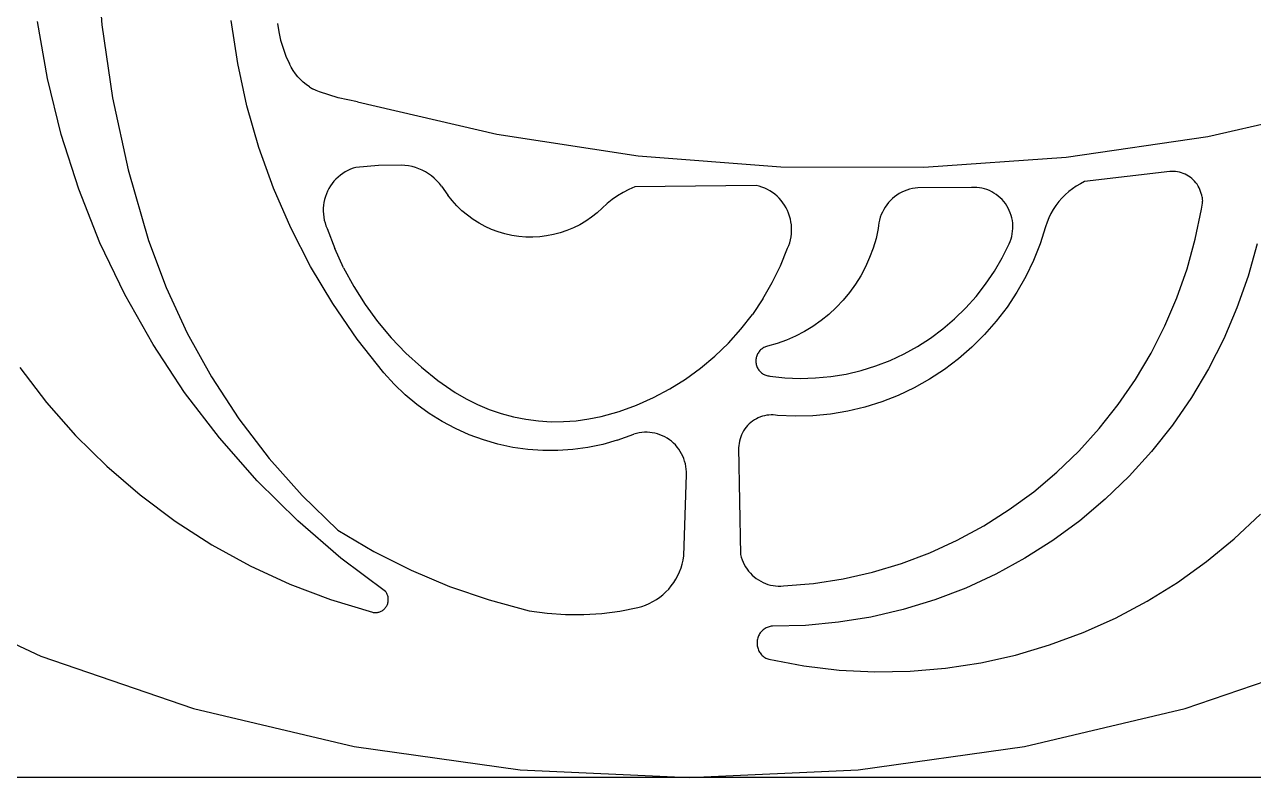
# Model space of a CAD drawing. Extents: x 396092 to 455492, y 17293 to 132793.
# Drawn here: x 410818.4 to 410911.3, y 60901 to 60957.9 of the extents above; entities that cross this region are included whole.
import ezdxf

# ---------------------------------------------------------------- set-up
doc = ezdxf.new("R2010")
doc.units = 0
doc.header["$LTSCALE"] = 1000
doc.header["$MEASUREMENT"] = 0
doc.layers.add('MU', color=34, linetype='Continuous')

msp = doc.modelspace()

# ---------------------------------------------------------------- linework, layer by layer
at = {"layer": 'MU', "color": 37}
for p, q in [((410823.78, 60963.466), (410824.202, 60957.896)), ((410820.095, 60953.833), (410819.345, 60958.13)), ((410824.202, 60957.896), (410825.007, 60952.371)), ((410834.48, 60954.964), (410833.987, 60958.211)), ((410837.49, 60957.985), (410837.588, 60957.353)), ((410837.588, 60957.353), (410837.727, 60956.728)), ((410837.727, 60956.728), (410837.908, 60956.115)), ((410837.908, 60956.115), (410838.13, 60955.517)), ((410838.13, 60955.517), (410838.391, 60954.935)), ((410835.181, 60951.758), (410834.48, 60954.964)), ((410838.524, 60954.674), (410838.391, 60954.935)), ((410838.674, 60954.424), (410838.524, 60954.674)), ((410838.841, 60954.185), (410838.674, 60954.424)), ((410839.024, 60953.959), (410838.841, 60954.185)), ((410821.135, 60949.599), (410820.095, 60953.833)), ((410839.222, 60953.746), (410839.024, 60953.959)), ((410839.435, 60953.549), (410839.222, 60953.746)), ((410839.66, 60953.367), (410839.435, 60953.549)), ((410839.898, 60953.202), (410839.66, 60953.367)), ((410839.898, 60953.202), (410840.147, 60953.055)), ((410825.007, 60952.371), (410826.189, 60946.917)), ((410840.405, 60952.926), (410840.147, 60953.055)), ((410840.671, 60952.815), (410840.405, 60952.926)), ((410842.087, 60952.367), (410840.671, 60952.815)), ((410843.539, 60952.062), (410842.087, 60952.367)), ((410836.086, 60948.606), (410835.181, 60951.758)), ((410843.539, 60952.062), (410854.081, 60949.627)), ((410907.832, 60949.452), (410918.389, 60951.818)), ((410822.461, 60945.449), (410821.135, 60949.599)), ((410854.081, 60949.627), (410864.768, 60947.985)), ((410897.135, 60947.879), (410907.832, 60949.452)), ((410837.192, 60945.522), (410836.086, 60948.606)), ((410864.768, 60947.985), (410875.545, 60947.144)), ((410886.353, 60947.109), (410897.135, 60947.879)), ((410826.189, 60946.917), (410827.744, 60941.561)), ((410842.422, 60946.646), (410842.242, 60946.516)), ((410842.609, 60946.763), (410842.422, 60946.646)), ((410842.804, 60946.868), (410842.609, 60946.763)), ((410843.006, 60946.958), (410842.804, 60946.868)), ((410843.213, 60947.035), (410843.006, 60946.958)), ((410843.424, 60947.097), (410843.213, 60947.035)), ((410845.139, 60947.238), (410843.424, 60947.097)), ((410846.859, 60947.263), (410845.139, 60947.238)), ((410847.13, 60947.248), (410846.859, 60947.263)), ((410847.4, 60947.213), (410847.13, 60947.248)), ((410847.666, 60947.16), (410847.4, 60947.213)), ((410847.929, 60947.088), (410847.666, 60947.16)), ((410848.186, 60946.998), (410847.929, 60947.088)), ((410848.436, 60946.889), (410848.186, 60946.998)), ((410848.678, 60946.763), (410848.436, 60946.889)), ((410848.911, 60946.62), (410848.678, 60946.763)), ((410849.134, 60946.461), (410848.911, 60946.62)), ((410875.545, 60947.144), (410886.353, 60947.109)), ((410904.963, 60946.785), (410898.522, 60946.023)), ((410905.111, 60946.795), (410904.963, 60946.785)), ((410905.26, 60946.796), (410905.111, 60946.795)), ((410905.408, 60946.786), (410905.26, 60946.796)), ((410905.556, 60946.766), (410905.408, 60946.786)), ((410905.701, 60946.737), (410905.556, 60946.766)), ((410905.845, 60946.697), (410905.701, 60946.737)), ((410905.986, 60946.648), (410905.845, 60946.697)), ((410906.123, 60946.59), (410905.986, 60946.648)), ((410841.493, 60945.7), (410841.378, 60945.508)), ((410841.621, 60945.883), (410841.493, 60945.7)), ((410841.76, 60946.057), (410841.621, 60945.883)), ((410841.911, 60946.221), (410841.76, 60946.057)), ((410842.071, 60946.374), (410841.911, 60946.221)), ((410842.242, 60946.516), (410842.071, 60946.374)), ((410849.345, 60946.287), (410849.134, 60946.461)), ((410849.544, 60946.098), (410849.345, 60946.287)), ((410849.73, 60945.896), (410849.544, 60946.098)), ((410849.901, 60945.68), (410849.73, 60945.896)), ((410873.693, 60945.726), (410864.52, 60945.626)), ((410873.909, 60945.674), (410873.693, 60945.726)), ((410897.896, 60945.689), (410897.601, 60945.491)), ((410898.203, 60945.867), (410897.896, 60945.689)), ((410898.522, 60946.023), (410898.203, 60945.867)), ((410906.256, 60946.522), (410906.123, 60946.59)), ((410906.384, 60946.445), (410906.256, 60946.522)), ((410906.507, 60946.36), (410906.384, 60946.445)), ((410906.624, 60946.267), (410906.507, 60946.36)), ((410906.735, 60946.166), (410906.624, 60946.267)), ((410906.84, 60946.058), (410906.735, 60946.166)), ((410906.936, 60945.943), (410906.84, 60946.058)), ((410907.026, 60945.821), (410906.936, 60945.943)), ((410907.107, 60945.694), (410907.026, 60945.821)), ((410907.179, 60945.562), (410907.107, 60945.694)), ((410824.065, 60941.404), (410822.461, 60945.449)), ((410838.494, 60942.518), (410837.192, 60945.522)), ((410841.111, 60944.893), (410841.05, 60944.677)), ((410841.187, 60945.104), (410841.111, 60944.893)), ((410841.276, 60945.31), (410841.187, 60945.104)), ((410841.378, 60945.508), (410841.276, 60945.31)), ((410849.901, 60945.68), (410850.362, 60945.011)), ((410850.695, 60944.59), (410850.362, 60945.011)), ((410863.209, 60944.953), (410862.804, 60944.672)), ((410863.631, 60945.206), (410863.209, 60944.953)), ((410864.069, 60945.431), (410863.631, 60945.206)), ((410864.52, 60945.626), (410864.069, 60945.431)), ((410874.122, 60945.608), (410873.909, 60945.674)), ((410874.329, 60945.527), (410874.122, 60945.608)), ((410874.531, 60945.432), (410874.329, 60945.527)), ((410874.726, 60945.324), (410874.531, 60945.432)), ((410874.914, 60945.203), (410874.726, 60945.324)), ((410875.093, 60945.069), (410874.914, 60945.203)), ((410875.263, 60944.923), (410875.093, 60945.069)), ((410875.423, 60944.766), (410875.263, 60944.923)), ((410875.573, 60944.598), (410875.423, 60944.766)), ((410884.158, 60944.885), (410883.994, 60944.748)), ((410884.33, 60945.01), (410884.158, 60944.885)), ((410884.51, 60945.123), (410884.33, 60945.01)), ((410884.697, 60945.224), (410884.51, 60945.123)), ((410884.89, 60945.311), (410884.697, 60945.224)), ((410885.088, 60945.386), (410884.89, 60945.311)), ((410885.291, 60945.446), (410885.088, 60945.386)), ((410885.497, 60945.493), (410885.291, 60945.446)), ((410885.706, 60945.525), (410885.497, 60945.493)), ((410885.917, 60945.544), (410885.706, 60945.525)), ((410889.977, 60945.585), (410885.917, 60945.544)), ((410890.174, 60945.591), (410889.977, 60945.585)), ((410890.37, 60945.583), (410890.174, 60945.591)), ((410890.565, 60945.562), (410890.37, 60945.583)), ((410890.758, 60945.527), (410890.565, 60945.562)), ((410890.949, 60945.48), (410890.758, 60945.527)), ((410891.136, 60945.42), (410890.949, 60945.48)), ((410891.319, 60945.347), (410891.136, 60945.42)), ((410891.496, 60945.261), (410891.319, 60945.347)), ((410891.668, 60945.164), (410891.496, 60945.261)), ((410891.833, 60945.056), (410891.668, 60945.164)), ((410891.99, 60944.936), (410891.833, 60945.056)), ((410892.139, 60944.806), (410891.99, 60944.936)), ((410892.28, 60944.666), (410892.139, 60944.806)), ((410896.802, 60944.783), (410896.569, 60944.512)), ((410897.053, 60945.037), (410896.802, 60944.783)), ((410897.32, 60945.273), (410897.053, 60945.037)), ((410897.601, 60945.491), (410897.32, 60945.273)), ((410907.243, 60945.425), (410907.179, 60945.562)), ((410907.298, 60945.284), (410907.243, 60945.425)), ((410907.344, 60945.139), (410907.298, 60945.284)), ((410907.38, 60944.992), (410907.344, 60945.139)), ((410907.406, 60944.843), (410907.38, 60944.992)), ((410907.406, 60944.843), (410907.423, 60944.692)), ((410840.953, 60944.011), (410840.95, 60943.787)), ((410840.971, 60944.235), (410840.953, 60944.011)), ((410841.003, 60944.457), (410840.971, 60944.235)), ((410841.05, 60944.677), (410841.003, 60944.457)), ((410851.055, 60944.193), (410850.695, 60944.59)), ((410851.44, 60943.822), (410851.055, 60944.193)), ((410861.657, 60943.672), (410862.418, 60944.364)), ((410862.804, 60944.672), (410862.418, 60944.364)), ((410875.711, 60944.421), (410875.573, 60944.598)), ((410875.838, 60944.234), (410875.711, 60944.421)), ((410875.952, 60944.04), (410875.838, 60944.234)), ((410876.053, 60943.838), (410875.952, 60944.04)), ((410876.141, 60943.629), (410876.053, 60943.838)), ((410883.329, 60943.916), (410883.231, 60943.725)), ((410883.44, 60944.1), (410883.329, 60943.916)), ((410883.562, 60944.276), (410883.44, 60944.1)), ((410883.696, 60944.443), (410883.562, 60944.276)), ((410883.84, 60944.601), (410883.696, 60944.443)), ((410883.994, 60944.748), (410883.84, 60944.601)), ((410892.411, 60944.517), (410892.28, 60944.666)), ((410892.532, 60944.359), (410892.411, 60944.517)), ((410892.642, 60944.193), (410892.532, 60944.359)), ((410892.741, 60944.02), (410892.642, 60944.193)), ((410892.829, 60943.841), (410892.741, 60944.02)), ((410892.905, 60943.656), (410892.829, 60943.841)), ((410896.156, 60943.927), (410895.979, 60943.615)), ((410896.353, 60944.227), (410896.156, 60943.927)), ((410896.569, 60944.512), (410896.353, 60944.227)), ((410906.888, 60941.666), (410907.359, 60943.939)), ((410907.359, 60943.939), (410907.391, 60944.087)), ((410907.391, 60944.087), (410907.414, 60944.237)), ((410907.414, 60944.237), (410907.427, 60944.389)), ((410907.423, 60944.692), (410907.43, 60944.54)), ((410907.427, 60944.389), (410907.43, 60944.54)), ((410840.95, 60943.787), (410840.962, 60943.562)), ((410840.962, 60943.562), (410840.989, 60943.339)), ((410840.989, 60943.339), (410841.03, 60943.118)), ((410841.03, 60943.118), (410841.086, 60942.901)), ((410841.086, 60942.901), (410841.155, 60942.688)), ((410851.849, 60943.479), (410851.44, 60943.822)), ((410852.28, 60943.164), (410851.849, 60943.479)), ((410852.73, 60942.879), (410852.28, 60943.164)), ((410860.799, 60943.038), (410860.341, 60942.767)), ((410861.238, 60943.34), (410860.799, 60943.038)), ((410861.657, 60943.672), (410861.238, 60943.34)), ((410876.214, 60943.416), (410876.141, 60943.629)), ((410876.274, 60943.197), (410876.214, 60943.416)), ((410876.319, 60942.975), (410876.274, 60943.197)), ((410876.35, 60942.75), (410876.319, 60942.975)), ((410882.968, 60942.908), (410882.936, 60942.695)), ((410883.013, 60943.119), (410882.968, 60942.908)), ((410883.073, 60943.326), (410883.013, 60943.119)), ((410883.145, 60943.528), (410883.073, 60943.326)), ((410883.231, 60943.725), (410883.145, 60943.528)), ((410892.968, 60943.467), (410892.905, 60943.656)), ((410893.02, 60943.274), (410892.968, 60943.467)), ((410893.058, 60943.077), (410893.02, 60943.274)), ((410893.083, 60942.878), (410893.058, 60943.077)), ((410895.689, 60942.958), (410895.576, 60942.617)), ((410895.823, 60943.292), (410895.689, 60942.958)), ((410895.979, 60943.615), (410895.823, 60943.292)), ((410839.986, 60939.608), (410838.494, 60942.518)), ((410841.155, 60942.688), (410841.239, 60942.48)), ((410841.239, 60942.48), (410841.817, 60940.975)), ((410853.198, 60942.627), (410852.73, 60942.879)), ((410853.682, 60942.407), (410853.198, 60942.627)), ((410854.179, 60942.22), (410853.682, 60942.407)), ((410854.688, 60942.069), (410854.179, 60942.22)), ((410855.205, 60941.952), (410854.688, 60942.069)), ((410858.361, 60942.015), (410857.841, 60941.914)), ((410858.874, 60942.151), (410858.361, 60942.015)), ((410859.376, 60942.323), (410858.874, 60942.151)), ((410859.866, 60942.528), (410859.376, 60942.323)), ((410860.341, 60942.767), (410859.866, 60942.528)), ((410876.325, 60941.846), (410876.353, 60942.071)), ((410876.366, 60942.524), (410876.35, 60942.75)), ((410876.353, 60942.071), (410876.367, 60942.297)), ((410876.367, 60942.297), (410876.366, 60942.524)), ((410882.919, 60942.48), (410882.748, 60941.733)), ((410882.936, 60942.695), (410882.919, 60942.48)), ((410893.015, 60941.883), (410893.054, 60942.08)), ((410893.054, 60942.08), (410893.081, 60942.278)), ((410893.081, 60942.278), (410893.095, 60942.478)), ((410893.096, 60942.678), (410893.083, 60942.878)), ((410893.095, 60942.478), (410893.096, 60942.678)), ((410895.576, 60942.617), (410895.158, 60941.326)), ((410825.94, 60937.481), (410824.065, 60941.404)), ((410827.744, 60941.561), (410829.078, 60938.008)), ((410855.729, 60941.872), (410855.205, 60941.952)), ((410856.257, 60941.828), (410855.729, 60941.872)), ((410856.786, 60941.82), (410856.257, 60941.828)), ((410857.315, 60941.849), (410856.786, 60941.82)), ((410857.841, 60941.914), (410857.315, 60941.849)), ((410876.067, 60940.981), (410876.152, 60941.19)), ((410876.152, 60941.19), (410876.224, 60941.405)), ((410876.224, 60941.405), (410876.282, 60941.624)), ((410876.282, 60941.624), (410876.325, 60941.846)), ((410882.748, 60941.733), (410882.529, 60940.999)), ((410892.293, 60940.261), (410892.82, 60941.317)), ((410892.82, 60941.317), (410892.897, 60941.501)), ((410892.897, 60941.501), (410892.962, 60941.69)), ((410892.962, 60941.69), (410893.015, 60941.883)), ((410895.158, 60941.326), (410894.655, 60940.067)), ((410906.269, 60939.43), (410906.888, 60941.666)), ((410911.575, 60941.323), (410910.887, 60938.871)), ((410842.491, 60939.512), (410841.817, 60940.975)), ((410875.53, 60939.662), (410876.067, 60940.981)), ((410882.262, 60940.282), (410881.949, 60939.585)), ((410882.529, 60940.999), (410882.262, 60940.282)), ((410891.699, 60939.244), (410892.293, 60940.261)), ((410841.662, 60936.804), (410839.986, 60939.608)), ((410842.491, 60939.512), (410843.259, 60938.099)), ((410874.905, 60938.385), (410875.53, 60939.662)), ((410881.949, 60939.585), (410881.591, 60938.91)), ((410891.038, 60938.27), (410891.699, 60939.244)), ((410894.655, 60940.067), (410894.069, 60938.846)), ((410905.504, 60937.241), (410906.269, 60939.43)), ((410874.194, 60937.155), (410874.905, 60938.385)), ((410881.19, 60938.262), (410880.747, 60937.642)), ((410881.591, 60938.91), (410881.19, 60938.262)), ((410890.316, 60937.343), (410891.038, 60938.27)), ((410894.069, 60938.846), (410893.403, 60937.668)), ((410910.887, 60938.871), (410910.042, 60936.471)), ((410828.077, 60933.701), (410825.94, 60937.481)), ((410829.078, 60938.008), (410830.665, 60934.566)), ((410843.259, 60938.099), (410844.118, 60936.741)), ((410880.747, 60937.642), (410880.264, 60937.055)), ((410889.534, 60936.467), (410890.316, 60937.343)), ((410893.403, 60937.668), (410892.66, 60936.54)), ((410843.515, 60934.119), (410841.662, 60936.804)), ((410844.118, 60936.741), (410845.063, 60935.444)), ((410874.194, 60937.155), (410873.401, 60935.979)), ((410879.744, 60936.501), (410879.189, 60935.984)), ((410880.264, 60937.055), (410879.744, 60936.501)), ((410888.696, 60935.648), (410889.534, 60936.467)), ((410892.66, 60936.54), (410891.843, 60935.465)), ((410904.596, 60935.11), (410905.504, 60937.241)), ((410910.042, 60936.471), (410909.041, 60934.135)), ((410872.529, 60934.862), (410873.401, 60935.979)), ((410878.601, 60935.507), (410877.983, 60935.07)), ((410879.189, 60935.984), (410878.601, 60935.507)), ((410887.806, 60934.887), (410888.696, 60935.648)), ((410891.843, 60935.465), (410890.957, 60934.451)), ((410830.665, 60934.566), (410832.497, 60931.253)), ((410845.063, 60935.444), (410846.09, 60934.214)), ((410871.583, 60933.811), (410872.529, 60934.862)), ((410877.339, 60934.677), (410876.669, 60934.329)), ((410877.983, 60935.07), (410877.339, 60934.677)), ((410886.869, 60934.189), (410887.806, 60934.887)), ((410903.55, 60933.046), (410904.596, 60935.11)), ((410830.466, 60930.081), (410828.077, 60933.701)), ((410845.536, 60931.563), (410843.515, 60934.119)), ((410846.09, 60934.214), (410847.195, 60933.056)), ((410870.568, 60932.829), (410871.583, 60933.811)), ((410875.27, 60933.773), (410874.546, 60933.568)), ((410875.979, 60934.027), (410875.27, 60933.773)), ((410876.669, 60934.329), (410875.979, 60934.027)), ((410885.887, 60933.557), (410886.869, 60934.189)), ((410890.957, 60934.451), (410890.005, 60933.5)), ((410909.041, 60934.135), (410907.89, 60931.871)), ((410847.195, 60933.056), (410848.373, 60931.977)), ((410869.488, 60931.921), (410870.568, 60932.829)), ((410873.693, 60932.709), (410873.679, 60932.634)), ((410873.712, 60932.782), (410873.693, 60932.709)), ((410873.736, 60932.854), (410873.712, 60932.782)), ((410873.764, 60932.925), (410873.736, 60932.854)), ((410873.797, 60932.993), (410873.764, 60932.925)), ((410873.834, 60933.058), (410873.797, 60932.993)), ((410873.876, 60933.122), (410873.834, 60933.058)), ((410873.921, 60933.182), (410873.876, 60933.122)), ((410873.971, 60933.238), (410873.921, 60933.182)), ((410874.024, 60933.292), (410873.971, 60933.238)), ((410874.08, 60933.341), (410874.024, 60933.292)), ((410874.14, 60933.387), (410874.08, 60933.341)), ((410874.202, 60933.429), (410874.14, 60933.387)), ((410874.267, 60933.466), (410874.202, 60933.429)), ((410874.334, 60933.499), (410874.267, 60933.466)), ((410874.403, 60933.527), (410874.334, 60933.499)), ((410874.474, 60933.55), (410874.403, 60933.527)), ((410874.546, 60933.568), (410874.474, 60933.55)), ((410883.812, 60932.501), (410884.867, 60932.993)), ((410884.867, 60932.993), (410885.887, 60933.557)), ((410890.005, 60933.5), (410888.992, 60932.617)), ((410902.371, 60931.059), (410903.55, 60933.046)), ((410818, 60931.973), (410820.023, 60929.325)), ((410848.373, 60931.977), (410849.619, 60930.979)), ((410868.349, 60931.093), (410869.488, 60931.921)), ((410873.669, 60932.559), (410873.665, 60932.483)), ((410873.665, 60932.483), (410873.666, 60932.407)), ((410873.666, 60932.407), (410873.671, 60932.331)), ((410873.679, 60932.634), (410873.669, 60932.559)), ((410873.671, 60932.331), (410873.682, 60932.256)), ((410873.682, 60932.256), (410873.697, 60932.182)), ((410873.697, 60932.182), (410873.717, 60932.109)), ((410873.717, 60932.109), (410873.742, 60932.037)), ((410873.742, 60932.037), (410873.772, 60931.967)), ((410873.772, 60931.967), (410873.806, 60931.9)), ((410873.806, 60931.9), (410873.844, 60931.835)), ((410873.844, 60931.835), (410873.887, 60931.773)), ((410873.887, 60931.773), (410873.933, 60931.713)), ((410881.616, 60931.738), (410882.726, 60932.082)), ((410882.726, 60932.082), (410883.812, 60932.501)), ((410887.922, 60931.808), (410886.801, 60931.074)), ((410888.992, 60932.617), (410887.922, 60931.808)), ((410907.89, 60931.871), (410906.594, 60929.691)), ((410832.497, 60931.253), (410834.564, 60928.088)), ((410846.312, 60930.707), (410845.536, 60931.563)), ((410849.619, 60930.979), (410850.927, 60930.069)), ((410867.156, 60930.348), (410868.349, 60931.093)), ((410873.933, 60931.713), (410873.984, 60931.657)), ((410873.984, 60931.657), (410874.038, 60931.605)), ((410874.038, 60931.605), (410874.095, 60931.556)), ((410874.095, 60931.556), (410874.155, 60931.511)), ((410874.155, 60931.511), (410874.218, 60931.471)), ((410874.218, 60931.471), (410874.283, 60931.435)), ((410874.283, 60931.435), (410874.351, 60931.403)), ((410874.351, 60931.403), (410874.421, 60931.377)), ((410874.421, 60931.377), (410874.492, 60931.355)), ((410874.492, 60931.355), (410874.564, 60931.337)), ((410874.564, 60931.337), (410874.638, 60931.325)), ((410874.638, 60931.325), (410874.712, 60931.318)), ((410874.712, 60931.318), (410875.865, 60931.19)), ((410875.865, 60931.19), (410877.025, 60931.141)), ((410877.025, 60931.141), (410878.185, 60931.172)), ((410878.185, 60931.172), (410879.34, 60931.282)), ((410879.34, 60931.282), (410880.485, 60931.471)), ((410880.485, 60931.471), (410881.616, 60931.738)), ((410886.801, 60931.074), (410885.633, 60930.42)), ((410901.064, 60929.157), (410902.371, 60931.059)), ((410833.094, 60926.64), (410830.466, 60930.081)), ((410847.143, 60929.907), (410846.312, 60930.707)), ((410848.026, 60929.168), (410847.143, 60929.907)), ((410850.927, 60930.069), (410851.757, 60929.584)), ((410865.915, 60929.689), (410867.156, 60930.348)), ((410885.633, 60930.42), (410884.425, 60929.849)), ((410820.023, 60929.325), (410822.22, 60926.826)), ((410848.957, 60928.491), (410848.026, 60929.168)), ((410851.757, 60929.584), (410852.616, 60929.156)), ((410852.616, 60929.156), (410853.501, 60928.786)), ((410863.314, 60928.645), (410864.632, 60929.121)), ((410864.632, 60929.121), (410865.915, 60929.689)), ((410881.908, 60928.965), (410880.611, 60928.656)), ((410883.181, 60929.363), (410881.908, 60928.965)), ((410884.425, 60929.849), (410883.181, 60929.363)), ((410899.634, 60927.348), (410901.064, 60929.157)), ((410906.594, 60929.691), (410905.158, 60927.605)), ((410834.564, 60928.088), (410836.855, 60925.087)), ((410849.93, 60927.882), (410848.957, 60928.491)), ((410853.501, 60928.786), (410854.408, 60928.477)), ((410854.408, 60928.477), (410855.332, 60928.228)), ((410855.332, 60928.228), (410856.271, 60928.043)), ((410856.271, 60928.043), (410857.219, 60927.92)), ((410860.083, 60927.936), (410861.03, 60928.069)), ((410861.03, 60928.069), (410861.966, 60928.265)), ((410861.966, 60928.265), (410863.314, 60928.645)), ((410873.699, 60928.084), (410873.554, 60928)), ((410873.848, 60928.158), (410873.699, 60928.084)), ((410874.002, 60928.221), (410873.848, 60928.158)), ((410874.159, 60928.275), (410874.002, 60928.221)), ((410874.32, 60928.317), (410874.159, 60928.275)), ((410874.483, 60928.348), (410874.32, 60928.317)), ((410874.648, 60928.369), (410874.483, 60928.348)), ((410874.814, 60928.378), (410874.648, 60928.369)), ((410874.98, 60928.376), (410874.814, 60928.378)), ((410875.145, 60928.363), (410874.98, 60928.376)), ((410875.309, 60928.339), (410875.145, 60928.363)), ((410876.64, 60928.279), (410875.309, 60928.339)), ((410877.971, 60928.313), (410876.64, 60928.279)), ((410879.297, 60928.438), (410877.971, 60928.313)), ((410880.611, 60928.656), (410879.297, 60928.438)), ((410850.943, 60927.342), (410849.93, 60927.882)), ((410851.989, 60926.874), (410850.943, 60927.342)), ((410857.219, 60927.92), (410858.173, 60927.861)), ((410858.173, 60927.861), (410859.129, 60927.867)), ((410859.129, 60927.867), (410860.083, 60927.936)), ((410872.737, 60927.171), (410872.654, 60927.024)), ((410872.83, 60927.312), (410872.737, 60927.171)), ((410872.931, 60927.446), (410872.83, 60927.312)), ((410873.041, 60927.573), (410872.931, 60927.446)), ((410873.159, 60927.693), (410873.041, 60927.573)), ((410873.284, 60927.804), (410873.159, 60927.693)), ((410873.416, 60927.906), (410873.284, 60927.804)), ((410873.554, 60928), (410873.416, 60927.906)), ((410898.089, 60925.643), (410899.634, 60927.348)), ((410905.158, 60927.605), (410903.589, 60925.62)), ((410822.22, 60926.826), (410824.581, 60924.487)), ((410835.95, 60923.392), (410833.094, 60926.64)), ((410853.064, 60926.48), (410851.989, 60926.874)), ((410854.163, 60926.162), (410853.064, 60926.48)), ((410863.182, 60926.462), (410862.083, 60926.148)), ((410863.182, 60926.462), (410864.448, 60926.92)), ((410864.64, 60926.976), (410864.448, 60926.92)), ((410864.836, 60927.019), (410864.64, 60926.976)), ((410865.034, 60927.048), (410864.836, 60927.019)), ((410865.234, 60927.065), (410865.034, 60927.048)), ((410865.434, 60927.067), (410865.234, 60927.065)), ((410865.634, 60927.056), (410865.434, 60927.067)), ((410865.833, 60927.032), (410865.634, 60927.056)), ((410866.03, 60926.994), (410865.833, 60927.032)), ((410866.224, 60926.944), (410866.03, 60926.994)), ((410866.414, 60926.88), (410866.224, 60926.944)), ((410866.6, 60926.803), (410866.414, 60926.88)), ((410866.781, 60926.715), (410866.6, 60926.803)), ((410866.955, 60926.614), (410866.781, 60926.715)), ((410867.123, 60926.502), (410866.955, 60926.614)), ((410867.282, 60926.379), (410867.123, 60926.502)), ((410867.434, 60926.245), (410867.282, 60926.379)), ((410867.577, 60926.101), (410867.434, 60926.245)), ((410872.39, 60926.225), (410872.369, 60926.057)), ((410872.422, 60926.391), (410872.39, 60926.225)), ((410872.464, 60926.555), (410872.422, 60926.391)), ((410872.518, 60926.716), (410872.464, 60926.555)), ((410872.581, 60926.872), (410872.518, 60926.716)), ((410872.654, 60927.024), (410872.581, 60926.872)), ((410855.28, 60925.922), (410854.163, 60926.162)), ((410856.411, 60925.761), (410855.28, 60925.922)), ((410857.551, 60925.679), (410856.411, 60925.761)), ((410858.693, 60925.677), (410857.551, 60925.679)), ((410859.832, 60925.755), (410858.693, 60925.677)), ((410860.964, 60925.912), (410859.832, 60925.755)), ((410862.083, 60926.148), (410860.964, 60925.912)), ((410867.71, 60925.949), (410867.577, 60926.101)), ((410867.833, 60925.787), (410867.71, 60925.949)), ((410867.945, 60925.618), (410867.833, 60925.787)), ((410868.046, 60925.441), (410867.945, 60925.618)), ((410868.136, 60925.258), (410868.046, 60925.441)), ((410868.213, 60925.069), (410868.136, 60925.258)), ((410872.369, 60926.057), (410872.359, 60925.888)), ((410872.359, 60925.888), (410872.507, 60917.811)), ((410896.435, 60924.047), (410898.089, 60925.643)), ((410903.589, 60925.62), (410901.894, 60923.747)), ((410824.581, 60924.487), (410827.094, 60922.321)), ((410836.855, 60925.087), (410839.356, 60922.268)), ((410868.278, 60924.876), (410868.213, 60925.069)), ((410868.331, 60924.679), (410868.278, 60924.876)), ((410868.37, 60924.478), (410868.331, 60924.679)), ((410868.397, 60924.276), (410868.37, 60924.478)), ((410839.02, 60920.355), (410835.95, 60923.392)), ((410868.222, 60917.704), (410868.411, 60923.867)), ((410868.411, 60924.071), (410868.397, 60924.276)), ((410868.411, 60923.867), (410868.411, 60924.071)), ((410894.679, 60922.568), (410896.435, 60924.047)), ((410901.894, 60923.747), (410900.081, 60921.994)), ((410892.83, 60921.213), (410894.679, 60922.568)), ((410827.094, 60922.321), (410829.748, 60920.337)), ((410839.356, 60922.268), (410842.055, 60919.645)), ((410900.081, 60921.994), (410898.157, 60920.368)), ((410890.896, 60919.988), (410892.83, 60921.213)), ((410909.839, 60919.004), (410911.816, 60920.864)), ((410829.748, 60920.337), (410832.53, 60918.546)), ((410842.289, 60917.543), (410839.02, 60920.355)), ((410888.886, 60918.899), (410890.896, 60919.988)), ((410898.157, 60920.368), (410896.131, 60918.877)), ((410842.055, 60919.645), (410844.779, 60918.042)), ((410886.809, 60917.95), (410888.886, 60918.899)), ((410896.131, 60918.877), (410894.012, 60917.527)), ((410907.747, 60917.282), (410909.839, 60919.004)), ((410832.53, 60918.546), (410835.427, 60916.955)), ((410844.779, 60918.042), (410847.601, 60916.627)), ((410872.507, 60917.811), (410872.559, 60917.616)), ((410884.674, 60917.145), (410886.809, 60917.95)), ((410835.427, 60916.955), (410838.424, 60915.572)), ((410845.658, 60915.023), (410842.289, 60917.543)), ((410868.006, 60916.798), (410868.098, 60917.095)), ((410868.098, 60917.095), (410868.17, 60917.397)), ((410868.17, 60917.397), (410868.222, 60917.704)), ((410872.559, 60917.616), (410872.622, 60917.424)), ((410872.622, 60917.424), (410872.698, 60917.237)), ((410872.698, 60917.237), (410872.786, 60917.056)), ((410872.786, 60917.056), (410872.885, 60916.881)), ((410872.885, 60916.881), (410872.995, 60916.713)), ((410882.491, 60916.489), (410884.674, 60917.145)), ((410894.012, 60917.527), (410891.809, 60916.324)), ((410905.547, 60915.705), (410907.747, 60917.282)), ((410847.601, 60916.627), (410850.508, 60915.405)), ((410867.451, 60915.691), (410867.617, 60915.953)), ((410867.617, 60915.953), (410867.765, 60916.226)), ((410867.765, 60916.226), (410867.895, 60916.507)), ((410867.895, 60916.507), (410868.006, 60916.798)), ((410872.995, 60916.713), (410873.116, 60916.552)), ((410873.116, 60916.552), (410873.246, 60916.4)), ((410873.246, 60916.4), (410873.386, 60916.257)), ((410873.386, 60916.257), (410873.535, 60916.124)), ((410873.535, 60916.124), (410873.692, 60916.001)), ((410873.692, 60916.001), (410873.857, 60915.888)), ((410878.02, 60915.634), (410880.27, 60915.985)), ((410880.27, 60915.985), (410882.491, 60916.489)), ((410891.809, 60916.324), (410889.533, 60915.274)), ((410808.884, 60915.118), (410819.604, 60910.122)), ((410838.424, 60915.572), (410841.507, 60914.403)), ((410845.696, 60914.971), (410845.658, 60915.023)), ((410850.508, 60915.405), (410853.488, 60914.381)), ((410866.857, 60914.982), (410867.071, 60915.205)), ((410867.071, 60915.205), (410867.269, 60915.441)), ((410867.269, 60915.441), (410867.451, 60915.691)), ((410873.857, 60915.888), (410874.029, 60915.787)), ((410874.029, 60915.787), (410874.206, 60915.698)), ((410874.206, 60915.698), (410874.389, 60915.621)), ((410874.389, 60915.621), (410874.577, 60915.556)), ((410874.577, 60915.556), (410874.768, 60915.503)), ((410874.768, 60915.503), (410874.963, 60915.464)), ((410874.963, 60915.464), (410875.159, 60915.438)), ((410875.159, 60915.438), (410875.357, 60915.424)), ((410875.357, 60915.424), (410875.555, 60915.424)), ((410875.555, 60915.424), (410875.752, 60915.438)), ((410875.752, 60915.438), (410878.02, 60915.634)), ((410889.533, 60915.274), (410887.194, 60914.382)), ((410903.25, 60914.28), (410905.547, 60915.705)), ((410841.507, 60914.403), (410844.663, 60913.455)), ((410845.73, 60914.917), (410845.696, 60914.971)), ((410845.761, 60914.86), (410845.73, 60914.917)), ((410845.788, 60914.802), (410845.761, 60914.86)), ((410845.811, 60914.742), (410845.788, 60914.802)), ((410845.799, 60914.046), (410845.821, 60914.107)), ((410845.831, 60914.68), (410845.811, 60914.742)), ((410845.821, 60914.107), (410845.838, 60914.169)), ((410845.846, 60914.617), (410845.831, 60914.68)), ((410845.838, 60914.169), (410845.852, 60914.232)), ((410845.857, 60914.554), (410845.846, 60914.617)), ((410845.852, 60914.232), (410845.861, 60914.296)), ((410845.864, 60914.49), (410845.857, 60914.554)), ((410845.861, 60914.296), (410845.866, 60914.36)), ((410845.868, 60914.425), (410845.864, 60914.49)), ((410845.866, 60914.36), (410845.868, 60914.425)), ((410853.488, 60914.381), (410856.527, 60913.561)), ((410865.319, 60913.991), (410865.601, 60914.111)), ((410865.601, 60914.111), (410865.874, 60914.25)), ((410865.874, 60914.25), (410866.137, 60914.407)), ((410866.137, 60914.407), (410866.39, 60914.582)), ((410866.39, 60914.582), (410866.63, 60914.774)), ((410866.63, 60914.774), (410866.857, 60914.982)), ((410887.194, 60914.382), (410884.801, 60913.651)), ((410900.866, 60913.012), (410903.25, 60914.28)), ((410844.663, 60913.455), (410844.724, 60913.441)), ((410844.724, 60913.441), (410844.787, 60913.431)), ((410844.787, 60913.431), (410844.85, 60913.426)), ((410844.85, 60913.426), (410844.913, 60913.424)), ((410844.913, 60913.424), (410844.977, 60913.427)), ((410844.977, 60913.427), (410845.04, 60913.434)), ((410845.04, 60913.434), (410845.102, 60913.446)), ((410845.102, 60913.446), (410845.163, 60913.461)), ((410845.163, 60913.461), (410845.224, 60913.48)), ((410845.224, 60913.48), (410845.283, 60913.504)), ((410845.283, 60913.504), (410845.34, 60913.531)), ((410845.34, 60913.531), (410845.396, 60913.563)), ((410845.396, 60913.563), (410845.449, 60913.597)), ((410845.449, 60913.597), (410845.5, 60913.636)), ((410845.5, 60913.636), (410845.548, 60913.677)), ((410845.548, 60913.677), (410845.594, 60913.722)), ((410845.594, 60913.722), (410845.637, 60913.77)), ((410845.637, 60913.77), (410845.676, 60913.821)), ((410845.676, 60913.821), (410845.712, 60913.874)), ((410845.712, 60913.874), (410845.745, 60913.929)), ((410845.745, 60913.929), (410845.774, 60913.986)), ((410845.774, 60913.986), (410845.799, 60914.046)), ((410856.527, 60913.561), (410857.892, 60913.37)), ((410857.892, 60913.37), (410859.266, 60913.272)), ((410859.266, 60913.272), (410860.644, 60913.267)), ((410860.644, 60913.267), (410862.019, 60913.355)), ((410862.019, 60913.355), (410863.385, 60913.536)), ((410863.385, 60913.536), (410864.736, 60913.809)), ((410864.736, 60913.809), (410865.031, 60913.89)), ((410865.031, 60913.89), (410865.319, 60913.991)), ((410884.801, 60913.651), (410882.366, 60913.084)), ((410874.438, 60912.258), (410874.365, 60912.218)), ((410874.513, 60912.294), (410874.438, 60912.258)), ((410874.591, 60912.325), (410874.513, 60912.294)), ((410874.67, 60912.35), (410874.591, 60912.325)), ((410874.751, 60912.37), (410874.67, 60912.35)), ((410874.833, 60912.385), (410874.751, 60912.37)), ((410874.916, 60912.393), (410874.833, 60912.385)), ((410877.412, 60912.454), (410874.916, 60912.393)), ((410879.9, 60912.685), (410877.412, 60912.454)), ((410882.366, 60913.084), (410879.9, 60912.685)), ((410898.405, 60911.909), (410900.866, 60913.012)), ((410873.768, 60911.337), (410873.756, 60911.253)), ((410873.785, 60911.42), (410873.768, 60911.337)), ((410873.808, 60911.502), (410873.785, 60911.42)), ((410873.836, 60911.582), (410873.808, 60911.502)), ((410873.868, 60911.66), (410873.836, 60911.582)), ((410873.906, 60911.736), (410873.868, 60911.66)), ((410873.949, 60911.809), (410873.906, 60911.736)), ((410873.996, 60911.879), (410873.949, 60911.809)), ((410874.048, 60911.945), (410873.996, 60911.879)), ((410874.104, 60912.008), (410874.048, 60911.945)), ((410874.164, 60912.067), (410874.104, 60912.008)), ((410874.227, 60912.122), (410874.164, 60912.067)), ((410874.294, 60912.172), (410874.227, 60912.122)), ((410874.365, 60912.218), (410874.294, 60912.172)), ((410895.879, 60910.974), (410898.405, 60911.909)), ((410873.756, 60911.253), (410873.75, 60911.168)), ((410873.75, 60911.168), (410873.75, 60911.083)), ((410873.75, 60911.083), (410873.754, 60910.998)), ((410873.754, 60910.998), (410873.765, 60910.914)), ((410873.765, 60910.914), (410873.78, 60910.831)), ((410873.78, 60910.831), (410873.802, 60910.749)), ((410873.802, 60910.749), (410873.828, 60910.668)), ((410873.828, 60910.668), (410873.86, 60910.589)), ((410873.86, 60910.589), (410873.896, 60910.513)), ((410873.896, 60910.513), (410873.938, 60910.44)), ((410873.938, 60910.44), (410873.984, 60910.369)), ((410893.297, 60910.211), (410895.879, 60910.974)), ((410819.604, 60910.122), (410831.135, 60906.155)), ((410873.984, 60910.369), (410874.035, 60910.301)), ((410874.035, 60910.301), (410874.089, 60910.238)), ((410874.089, 60910.238), (410874.148, 60910.178)), ((410874.148, 60910.178), (410874.211, 60910.122)), ((410874.211, 60910.122), (410874.277, 60910.07)), ((410874.277, 60910.07), (410874.347, 60910.023)), ((410874.347, 60910.023), (410874.419, 60909.981)), ((410874.419, 60909.981), (410874.494, 60909.944)), ((410874.494, 60909.944), (410874.571, 60909.912)), ((410874.571, 60909.912), (410874.65, 60909.886)), ((410874.65, 60909.886), (410877.293, 60909.391)), ((410888.013, 60909.216), (410890.671, 60909.624)), ((410890.671, 60909.624), (410893.297, 60910.211)), ((410906.127, 60906.155), (410917.657, 60910.122)), ((410877.293, 60909.391), (410879.963, 60909.076)), ((410879.963, 60909.076), (410882.648, 60908.941)), ((410882.648, 60908.941), (410885.335, 60908.988)), ((410885.335, 60908.988), (410888.013, 60909.216)), ((410831.135, 60906.155), (410843.284, 60903.279)), ((410893.977, 60903.279), (410906.127, 60906.155)), ((410843.284, 60903.279), (410855.852, 60901.535)), ((410881.409, 60901.535), (410893.977, 60903.279)), ((410855.852, 60901.535), (410868.631, 60900.951)), ((410868.631, 60900.951), (410881.409, 60901.535)), ((410868.631, 60900.951), (410811.3, 60900.951)), ((410931.3, 60900.951), (410868.631, 60900.951))]:
    msp.add_line(p, q, dxfattribs=at)

doc.saveas('drawing.dxf')
